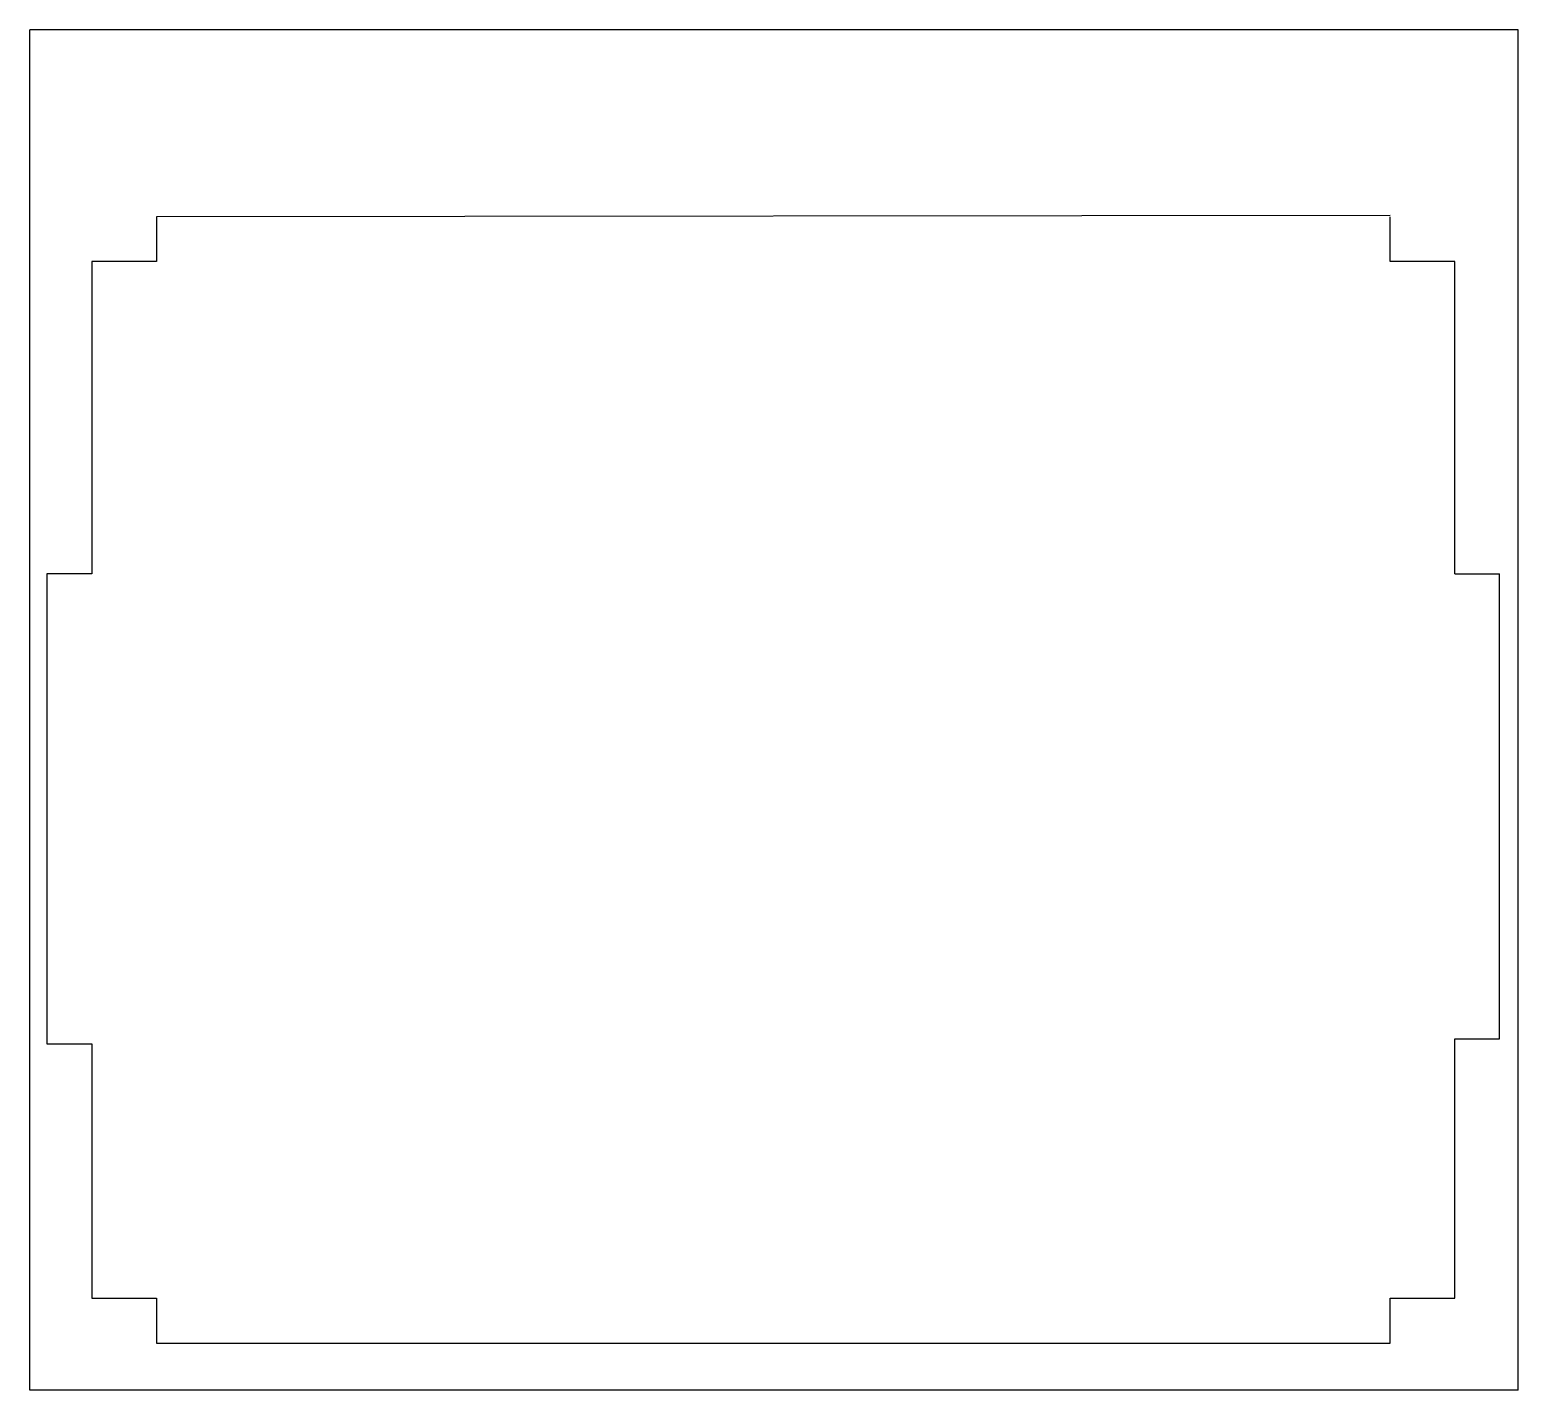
# Model space of a CAD drawing. Header units: millimetres. Extents: x -403 to 264, y -31 to 579.
import ezdxf

# ---------------------------------------------------------------- set-up
doc = ezdxf.new("R2010")
doc.units = ezdxf.units.MM
doc.linetypes.add('CENTERX2', pattern=[20.32, 12.7, -2.54, 2.54, -2.54])

msp = doc.modelspace()

# ---------------------------------------------------------------- linework, layer by layer
at = {"color": 7, "linetype": 'Continuous'}
for p, q in [((263.62, 578.87), (-403.38, 578.87)), ((-403.38, -31.13), (-403.38, 578.87)), ((263.62, -31.13), (263.62, 578.87)), ((206.19, 495.52), (-346.61, 495)), ((-346.61, 495), (-346.61, 474.9)), ((206.19, 474.9), (206.19, 495)), ((-346.61, 474.9), (-375.61, 474.9)), ((-375.61, 474.9), (-375.61, 334.95)), ((235.19, 474.9), (206.19, 474.9)), ((235.19, 334.95), (235.19, 474.9)), ((-375.61, 334.95), (-395.71, 334.95)), ((-395.71, 334.95), (-395.71, 124.23)), ((235.19, 334.95), (255.29, 334.95)), ((255.29, 126.37), (255.29, 334.95)), ((-395.71, 124.23), (-375.61, 124.23)), ((-375.61, 124.23), (-375.61, 10.1)), ((235.19, 10.1), (235.19, 126.37)), ((235.19, 126.37), (255.29, 126.37)), ((-375.61, 10.1), (-346.61, 10.1)), ((-346.61, 10.1), (-346.61, -10)), ((206.19, -10), (206.19, 10.1)), ((206.19, 10.1), (235.19, 10.1)), ((-346.61, -10), (206.19, -10)), ((263.62, -31.13), (-403.38, -31.13))]:
    msp.add_line(p, q, dxfattribs=at)
at = {"color": 7, "linetype": 'CENTERX2'}
msp.add_line((235.19, 334.95), (255.29, 334.95), dxfattribs=at)

doc.saveas('drawing.dxf')
